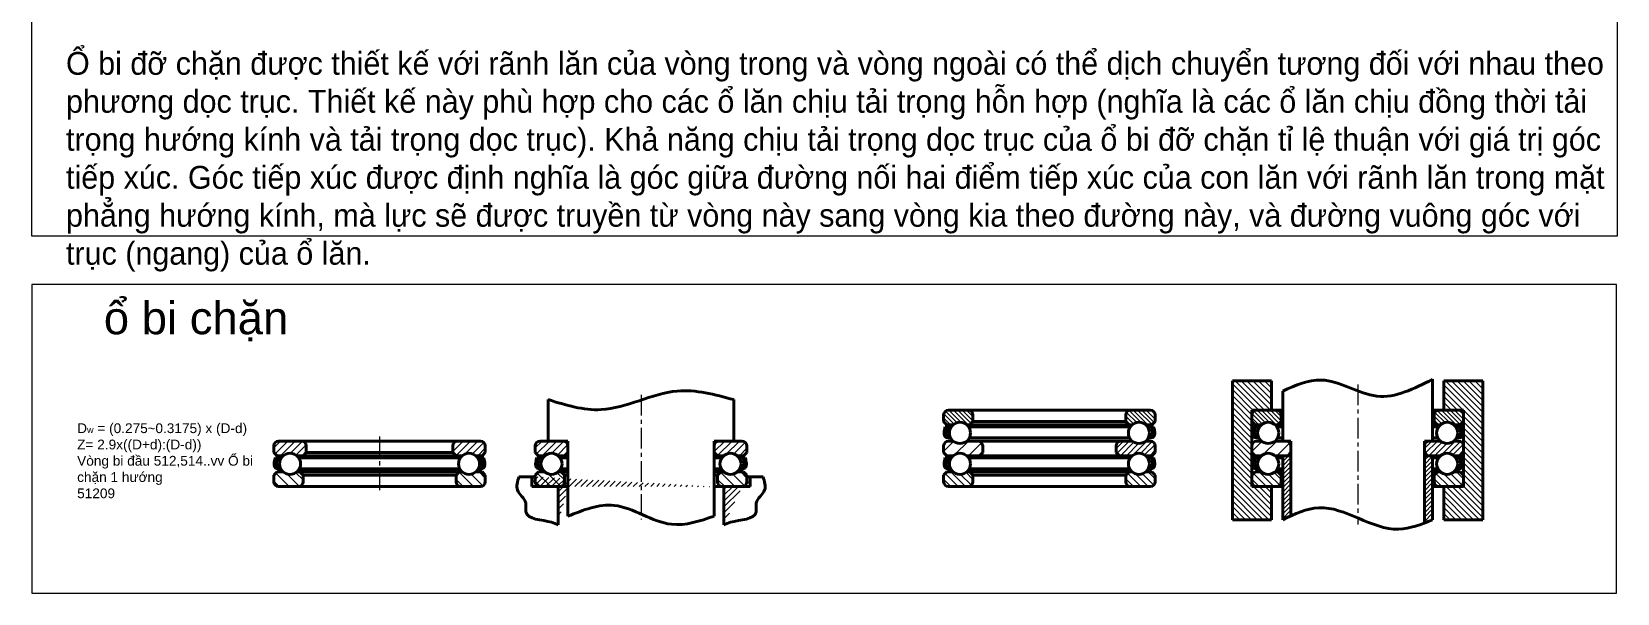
# Model space of a CAD drawing. Header units: millimetres. Extents: x -11382 to 23553, y -372 to 10786.
# Drawn here: x 5934.9 to 6422.1, y 3942.4 to 4114.9 of the extents above; entities that cross this region are included whole.
import ezdxf

# ---------------------------------------------------------------- set-up
doc = ezdxf.new("R2010")
doc.units = ezdxf.units.MM
doc.header["$LTSCALE"] = 0.2
doc.linetypes.add('CENTER', pattern=[50.8, 31.75, -6.35, 6.35, -6.35])
for name, color, linetype, lineweight in [('đường bao thấy', 7, 'Continuous', 40), ('đường mặt cắt', 160, 'Continuous', 15), ('đường nét tâm', 137, 'CENTER', 15)]:
    doc.layers.add(name, color=color, linetype=linetype, lineweight=lineweight)
doc.styles.add('nhat3', font='arial.ttf', dxfattribs={"height": 3})
doc.styles.add('nhat3.5', font='arial.ttf', dxfattribs={"height": 3.5})
pattern_1 = [(135, (91.2441, -1146.0187), (-0.89802561, -0.89802561), [])]
pattern_2 = [(45, (91.2441, -1146.0187), (-0.67351921, 0.67351921), [])]

msp = doc.modelspace()

# ---------------------------------------------------------------- hatches: boundary and pattern name
at = {"layer": 'đường mặt cắt', "ltscale": 0.5}
h = msp.add_hatch(dxfattribs=at)
h.set_pattern_fill('ANSI31', color=3, scale=0.4, angle=90, style=0)
h.set_pattern_definition(pattern_1)
h.paths.add_polyline_path([(6309.876, 3998.671), (6315.876, 3998.671), (6315.876, 4007.701), (6303.876, 4007.701), (6303.876, 3965.003), (6315.876, 3965.003), (6315.876, 3975.171), (6309.876, 3975.171)])
h = msp.add_hatch(dxfattribs=at)
h.set_pattern_fill('ANSI31', color=3, scale=0.4, angle=90, style=0)
h.set_pattern_definition(pattern_1)
h.paths.add_polyline_path([(6374.876, 3975.171), (6368.876, 3975.171), (6368.876, 3965.003), (6380.876, 3965.003), (6380.876, 4007.701), (6368.876, 4007.701), (6368.876, 3998.671), (6374.876, 3998.671)])
at = {"layer": 'đường mặt cắt'}
h = msp.add_hatch(dxfattribs=at)
h.set_pattern_fill('ANSI31', color=256, scale=0.3, angle=90, style=0)
h.set_pattern_definition([(135, (-3.4766, -1146.0187), (-0.67351921, -0.67351921), [])])
h.paths.add_polyline_path([(6218.078, 3994.171), (6216.155, 3994.171), (6215.155, 3995.171), (6215.155, 3997.171, -0.4142136), (6216.655, 3998.671), (6222.655, 3998.671, -0.4142136), (6224.155, 3997.171), (6224.155, 3995.171), (6223.155, 3994.171), (6222.231, 3994.171, 0.3611576)])
h.paths.add_polyline_path([(6273.078, 3994.171), (6272.155, 3994.171), (6271.155, 3995.171), (6271.155, 3997.171, -0.4142136), (6272.655, 3998.671), (6278.655, 3998.671, -0.4142136), (6280.155, 3997.171), (6280.155, 3995.171), (6279.155, 3994.171), (6277.231, 3994.171, 0.3611576)])
h = msp.add_hatch(dxfattribs=at)
h.set_pattern_fill('ANSI31', color=256, scale=0.3, angle=90, style=0)
h.set_pattern_definition([(135, (91.2441, -1146.0187), (-0.67351921, -0.67351921), [])])
h.paths.add_polyline_path([(6312.799, 3994.171), (6310.876, 3994.171), (6309.876, 3995.171), (6309.876, 3997.171, -0.4142136), (6311.376, 3998.671), (6317.376, 3998.671, -0.4142136), (6318.876, 3997.171), (6318.876, 3995.171), (6317.876, 3994.171), (6316.952, 3994.171, 0.3611576)])
h.paths.add_polyline_path([(6367.799, 3994.171), (6366.876, 3994.171), (6365.876, 3995.171), (6365.876, 3997.171, -0.4142136), (6367.376, 3998.671), (6373.376, 3998.671, -0.4142136), (6374.876, 3997.171), (6374.876, 3995.171), (6373.876, 3994.171), (6371.952, 3994.171, 0.3611576)])
h = msp.add_hatch(dxfattribs=at)
h.set_pattern_fill('ANSI31', color=256, scale=0.5, style=0)
h.set_pattern_definition([(45, (2055.5777, -898.3901), (-1.122532, 1.122532), [])])
h.paths.add_polyline_path([(6016.402, 3984.671), (6018.325, 3984.671), (6019.325, 3985.671), (6019.325, 3987.671, 0.4142136), (6017.825, 3989.171), (6010.825, 3989.171, 0.4142136), (6009.325, 3987.671), (6009.325, 3985.671), (6010.325, 3984.671), (6012.248, 3984.671, -0.3611576)])
h.paths.add_polyline_path([(6071.402, 3984.671), (6073.325, 3984.671), (6074.325, 3985.671), (6074.325, 3987.671, 0.4142136), (6072.825, 3989.171), (6065.825, 3989.171, 0.4142136), (6064.325, 3987.671), (6064.325, 3985.671), (6065.325, 3984.671), (6067.248, 3984.671, -0.3611576)])
h = msp.add_hatch(dxfattribs=at)
h.set_pattern_fill('ANSI31', color=256, scale=0.5, style=0)
h.set_pattern_definition([(45, (2135.9146, -898.3901), (-1.122532, 1.122532), [])])
h.paths.add_polyline_path([(6096.739, 3984.671), (6098.662, 3984.671), (6099.662, 3985.671), (6099.662, 3987.671, 0.4142136), (6098.162, 3989.171), (6091.162, 3989.171, 0.4142136), (6089.662, 3987.671), (6089.662, 3985.671), (6090.662, 3984.671), (6092.585, 3984.671, -0.3611576)])
h.paths.add_polyline_path([(6151.739, 3984.671), (6153.662, 3984.671), (6154.662, 3985.671), (6154.662, 3987.671, 0.4142136), (6153.162, 3989.171), (6146.162, 3989.171, 0.4142136), (6144.662, 3987.671), (6144.662, 3985.671), (6145.662, 3984.671), (6147.585, 3984.671, -0.3611576)])
at = {"layer": 'đường mặt cắt', "ltscale": 0.5}
h = msp.add_hatch(dxfattribs=at)
h.set_pattern_fill('ANSI31', color=256, style=0)
h.set_pattern_definition([(45, (-3.4766, -1146.0187), (-2.245064, 2.245064), [])])
h.paths.add_polyline_path([(6218.078, 3989.171), (6216.655, 3989.171, 0.4142136), (6215.155, 3987.671), (6215.155, 3985.671), (6216.155, 3984.671), (6218.078, 3984.671, -0.3611576), (6222.231, 3984.671), (6226.155, 3984.671), (6227.155, 3985.671), (6227.155, 3987.671, 0.4142136), (6225.655, 3989.171), (6224.655, 3989.171), (6222.231, 3989.171, -0.3611576)])
h = msp.add_hatch(dxfattribs=at)
h.set_pattern_fill('ANSI31', color=256, scale=0.4, style=0)
h.set_pattern_definition([(45, (-3.4766, -1146.0187), (-0.89802561, 0.89802561), [])])
h.paths.add_polyline_path([(6269.655, 3989.171, 0.4142136), (6268.155, 3987.671), (6268.155, 3985.671), (6269.155, 3984.671), (6270.655, 3984.671), (6273.078, 3984.671, -0.3611576), (6277.231, 3984.671), (6279.155, 3984.671), (6280.155, 3985.671), (6280.155, 3987.671, 0.4142136), (6278.655, 3989.171), (6277.231, 3989.171, -0.3611576), (6273.078, 3989.171)])
h = msp.add_hatch(dxfattribs=at)
h.set_pattern_fill('ANSI31', color=256, style=0)
h.set_pattern_definition([(45, (91.244, -1146.0187), (-2.245064, 2.245064), [])])
h.paths.add_polyline_path([(6312.799, 3989.171), (6311.376, 3989.171, 0.4142136), (6309.876, 3987.671), (6309.876, 3985.671), (6310.876, 3984.671), (6312.799, 3984.671, -0.3611576), (6316.952, 3984.671), (6320.876, 3984.671), (6321.876, 3985.671), (6321.876, 3987.671, 0.4142136), (6320.376, 3989.171), (6319.376, 3989.171), (6316.952, 3989.171, -0.3611576)])
h = msp.add_hatch(dxfattribs=at)
h.set_pattern_fill('ANSI31', color=256, scale=0.4, style=0)
h.set_pattern_definition([(45, (91.2441, -1146.0187), (-0.89802561, 0.89802561), [])])
h.paths.add_polyline_path([(6364.376, 3989.171, 0.4142136), (6362.876, 3987.671), (6362.876, 3985.671), (6363.876, 3984.671), (6365.376, 3984.671), (6367.799, 3984.671, -0.3611576), (6371.952, 3984.671), (6373.876, 3984.671), (6374.876, 3985.671), (6374.876, 3987.671, 0.4142136), (6373.376, 3989.171), (6371.952, 3989.171, -0.3611576), (6367.799, 3989.171)])
h = msp.add_hatch(dxfattribs=at)
h.set_pattern_fill('ANSI31', color=2, scale=0.3, style=0)
h.set_pattern_definition(pattern_2)
edge = h.paths.add_edge_path()
edge.add_line((6321.876, 3984.671), (6319.376, 3984.671))
edge.add_line((6319.376, 3984.671), (6319.376, 3965.003))
edge.add_spline(control_points=[(6319.376, 3965.003), (6320.209, 3965.401), (6321.042, 3965.799), (6321.876, 3966.178)], knot_values=[0, 0, 0, 0, 2.6427988, 2.6427988, 2.6427988, 2.6427988], degree=3, periodic=0)
edge.add_line((6321.876, 3966.178), (6321.876, 3984.671))
h = msp.add_hatch(dxfattribs=at)
h.set_pattern_fill('ANSI31', color=2, scale=0.3, style=0)
h.set_pattern_definition(pattern_2)
edge = h.paths.add_edge_path()
edge.add_line((6365.376, 3984.671), (6362.876, 3984.671))
edge.add_line((6362.876, 3984.671), (6362.876, 3963.998))
edge.add_spline(control_points=[(6362.876, 3963.998), (6363.709, 3964.321), (6364.542, 3964.662), (6365.376, 3965.003)], knot_values=[45.2726535, 45.2726535, 45.2726535, 45.2726535, 47.8723358, 47.8723358, 47.8723358, 47.8723358], degree=3, periodic=0)
edge.add_line((6365.376, 3965.003), (6365.376, 3984.671))
at = {"layer": 'đường mặt cắt'}
h = msp.add_hatch(dxfattribs=at)
h.set_pattern_fill('ANSI31', color=256, scale=0.7, angle=90, style=0)
h.set_pattern_definition([(135, (2055.5777, -898.39), (-1.5715448, -1.5715448), [])])
h.paths.add_polyline_path([(6012.248, 3979.671), (6010.325, 3979.671), (6009.325, 3978.671), (6009.325, 3976.671, 0.4142136), (6010.825, 3975.171), (6016.825, 3975.171, 0.4142136), (6018.325, 3976.671), (6018.325, 3978.671), (6017.325, 3979.671), (6016.402, 3979.671, -0.3611576)])
h.paths.add_polyline_path([(6067.248, 3979.671), (6066.325, 3979.671), (6065.325, 3978.671), (6065.325, 3976.671, 0.4142136), (6066.825, 3975.171), (6072.825, 3975.171, 0.4142136), (6074.325, 3976.671), (6074.325, 3978.671), (6073.325, 3979.671), (6071.402, 3979.671, -0.3611576)])
at = {"layer": 'đường mặt cắt', "ltscale": 0.5}
h = msp.add_hatch(dxfattribs=at)
h.set_pattern_fill('ANSI31', color=256, scale=0.4, style=0)
h.set_pattern_definition([(45, (-1e-11, -1146.0187), (-0.89802561, 0.89802561), [])])
edge = h.paths.add_edge_path()
edge.add_line((6089.662, 3978.171), (6084.662, 3978.171))
edge.add_line((6088.662, 3978.171), (6088.662, 3975.171))
edge.add_line((6096.662, 3975.171), (6096.662, 3963.444))
edge.add_line((6099.662, 3975.171), (6088.662, 3975.171))
edge.add_line((6147.662, 3975.171), (6147.662, 3963.444))
edge.add_line((6154.662, 3978.171), (6159.662, 3978.171))
edge.add_line((6155.662, 3978.171), (6155.662, 3975.171))
edge.add_line((6144.662, 3975.171), (6155.662, 3975.171))
at = {"layer": 'đường mặt cắt'}
h = msp.add_hatch(dxfattribs=at)
h.set_pattern_fill('ANSI31', color=256, scale=0.7, angle=90, style=0)
h.set_pattern_definition([(135, (2135.9146, -898.39), (-1.5715448, -1.5715448), [])])
h.paths.add_polyline_path([(6092.585, 3979.671), (6090.662, 3979.671), (6089.662, 3978.671), (6089.662, 3976.671, 0.4142136), (6091.162, 3975.171), (6097.162, 3975.171, 0.4142136), (6098.662, 3976.671), (6098.662, 3978.671), (6097.662, 3979.671), (6096.739, 3979.671, -0.3611576)])
h.paths.add_polyline_path([(6147.585, 3979.671), (6146.662, 3979.671), (6145.662, 3978.671), (6145.662, 3976.671, 0.4142136), (6147.162, 3975.171), (6153.162, 3975.171, 0.4142136), (6154.662, 3976.671), (6154.662, 3978.671), (6153.662, 3979.671), (6151.739, 3979.671, -0.3611576)])
h = msp.add_hatch(dxfattribs=at)
h.set_pattern_fill('ANSI31', color=256, scale=0.5, angle=90, style=0)
h.set_pattern_definition([(135, (-3.4766, -1146.0187), (-1.122532, -1.122532), [])])
h.paths.add_polyline_path([(6218.078, 3979.671), (6216.155, 3979.671), (6215.155, 3978.671), (6215.155, 3976.671, 0.4142136), (6216.655, 3975.171), (6222.655, 3975.171, 0.4142136), (6224.155, 3976.671), (6224.155, 3978.671), (6223.155, 3979.671), (6222.231, 3979.671, -0.3611576)])
h.paths.add_polyline_path([(6273.078, 3979.671), (6272.155, 3979.671), (6271.155, 3978.671), (6271.155, 3976.671, 0.4142136), (6272.655, 3975.171), (6278.655, 3975.171, 0.4142136), (6280.155, 3976.671), (6280.155, 3978.671), (6279.155, 3979.671), (6277.231, 3979.671, -0.3611576)])
h = msp.add_hatch(dxfattribs=at)
h.set_pattern_fill('ANSI31', color=256, scale=0.5, angle=90, style=0)
h.set_pattern_definition([(135, (91.2441, -1146.0187), (-1.122532, -1.122532), [])])
h.paths.add_polyline_path([(6312.799, 3979.671), (6310.876, 3979.671), (6309.876, 3978.671), (6309.876, 3976.671, 0.4142136), (6311.376, 3975.171), (6317.376, 3975.171, 0.4142136), (6318.876, 3976.671), (6318.876, 3978.671), (6317.876, 3979.671), (6316.952, 3979.671, -0.3611576)])
h.paths.add_polyline_path([(6367.799, 3979.671), (6366.876, 3979.671), (6365.876, 3978.671), (6365.876, 3976.671, 0.4142136), (6367.376, 3975.171), (6373.376, 3975.171, 0.4142136), (6374.876, 3976.671), (6374.876, 3978.671), (6373.876, 3979.671), (6371.952, 3979.671, -0.3611576)])

# ---------------------------------------------------------------- linework, layer by layer
at = {"layer": 'đường bao thấy', "ltscale": 0.5}
for p, q in [((6303.876, 4007.701), (6303.876, 3965.003)), ((6303.876, 4007.701), (6315.876, 4007.701)), ((6308.876, 4007.701), (6315.876, 4007.701)), ((6315.876, 4007.701), (6315.876, 3998.671)), ((6365.376, 4008.146), (6365.376, 3989.171)), ((6368.876, 4007.701), (6368.876, 3998.671)), ((6380.876, 4007.701), (6368.876, 4007.701)), ((6380.876, 4007.701), (6380.876, 3965.003)), ((6319.376, 4004.51), (6319.376, 3989.171)), ((6222.655, 3998.671), (6216.655, 3998.671)), ((6315.876, 3998.671), (6309.876, 3998.671)), ((6309.876, 3998.671), (6309.876, 3975.171)), ((6368.876, 3998.671), (6374.876, 3998.671)), ((6374.876, 3998.671), (6374.876, 3975.171)), ((6224.655, 3989.171), (6269.655, 3989.171)), ((6270.655, 3989.171), (6268.155, 3989.171)), ((6319.376, 3989.171), (6321.876, 3989.171)), ((6321.876, 3989.171), (6321.876, 3966.178)), ((6362.876, 3989.171), (6362.876, 3965.003)), ((6362.876, 3989.171), (6362.876, 3963.998)), ((6365.376, 3989.171), (6362.876, 3989.171)), ((6224.655, 3984.671), (6269.155, 3984.671)), ((6270.655, 3984.671), (6268.155, 3984.671)), ((6319.376, 3984.671), (6321.876, 3984.671)), ((6319.376, 3984.671), (6319.376, 3965.003)), ((6365.376, 3984.671), (6362.876, 3984.671)), ((6365.376, 3984.671), (6365.376, 3965.003)), ((6216.655, 3975.171), (6222.655, 3975.171)), ((6309.876, 3975.171), (6315.876, 3975.171)), ((6315.876, 3975.171), (6315.876, 3965.003)), ((6368.876, 3975.171), (6368.876, 3965.003)), ((6374.876, 3975.171), (6368.876, 3975.171)), ((6315.876, 3965.003), (6303.876, 3965.003)), ((6368.876, 3965.003), (6380.876, 3965.003))]:
    msp.add_line(p, q, dxfattribs=at)
at = {"layer": 'đường bao thấy'}
for p, q in [((6093.662, 3989.171), (6093.662, 4001.888)), ((6150.662, 3989.171), (6150.662, 4001.888)), ((6215.155, 3995.171), (6215.155, 3997.171)), ((6215.155, 3995.171), (6216.155, 3994.171)), ((6222.655, 3998.671), (6278.655, 3998.671)), ((6223.155, 3994.171), (6224.155, 3995.171)), ((6224.155, 3995.171), (6224.155, 3997.171)), ((6224.155, 3995.171), (6271.155, 3995.171)), ((6271.155, 3995.171), (6270.655, 3995.171)), ((6271.155, 3995.171), (6271.155, 3997.171)), ((6272.155, 3994.171), (6271.155, 3995.171)), ((6280.155, 3995.171), (6279.155, 3994.171)), ((6280.155, 3995.171), (6280.155, 3997.171)), ((6309.876, 3995.171), (6309.876, 3997.171)), ((6309.876, 3995.171), (6310.876, 3994.171)), ((6319.376, 3998.671), (6311.376, 3998.671)), ((6317.876, 3994.171), (6318.876, 3995.171)), ((6318.876, 3995.171), (6318.876, 3997.171)), ((6318.876, 3995.171), (6319.376, 3995.171)), ((6365.376, 3998.671), (6373.376, 3998.671)), ((6365.876, 3995.171), (6365.376, 3995.171)), ((6365.876, 3995.171), (6365.876, 3997.171)), ((6366.876, 3994.171), (6365.876, 3995.171)), ((6374.876, 3995.171), (6373.876, 3994.171)), ((6374.876, 3995.171), (6374.876, 3997.171)), ((6215.652, 3993.539), (6217.495, 3993.539)), ((6218.078, 3994.171), (6216.155, 3994.171)), ((6222.231, 3994.171), (6272.155, 3994.171)), ((6222.815, 3993.539), (6272.495, 3993.539)), ((6273.078, 3994.171), (6270.655, 3994.171)), ((6272.495, 3993.539), (6270.655, 3993.539)), ((6277.231, 3994.171), (6279.155, 3994.171)), ((6277.815, 3993.539), (6279.658, 3993.539)), ((6310.372, 3993.539), (6312.216, 3993.539)), ((6312.799, 3994.171), (6310.876, 3994.171)), ((6316.952, 3994.171), (6319.376, 3994.171)), ((6317.535, 3993.539), (6319.376, 3993.539)), ((6367.799, 3994.171), (6365.376, 3994.171)), ((6367.216, 3993.539), (6365.376, 3993.539)), ((6371.952, 3994.171), (6373.876, 3994.171)), ((6372.535, 3993.539), (6374.379, 3993.539)), ((6009.325, 3985.671), (6009.325, 3987.671)), ((6010.325, 3984.671), (6009.325, 3985.671)), ((6010.825, 3989.171), (6041.825, 3989.171)), ((6018.325, 3984.671), (6019.325, 3985.671)), ((6019.325, 3987.671), (6019.325, 3985.671)), ((6019.325, 3985.671), (6041.825, 3985.671)), ((6072.825, 3989.171), (6041.825, 3989.171)), ((6064.325, 3985.671), (6041.825, 3985.671)), ((6064.325, 3987.671), (6064.325, 3985.671)), ((6065.325, 3984.671), (6064.325, 3985.671)), ((6073.325, 3984.671), (6074.325, 3985.671)), ((6074.325, 3985.671), (6074.325, 3987.671)), ((6089.662, 3985.671), (6089.662, 3987.671)), ((6090.662, 3984.671), (6089.662, 3985.671)), ((6091.162, 3989.171), (6099.662, 3989.171)), ((6099.662, 3989.171), (6093.662, 3989.171)), ((6098.662, 3984.671), (6099.662, 3985.671)), ((6099.662, 3989.171), (6099.662, 3966.089)), ((6099.662, 3987.671), (6099.662, 3985.671)), ((6153.162, 3989.171), (6144.662, 3989.171)), ((6144.662, 3989.171), (6144.662, 3966.089)), ((6144.662, 3989.171), (6150.662, 3989.171)), ((6144.662, 3987.671), (6144.662, 3985.671)), ((6145.662, 3984.671), (6144.662, 3985.671)), ((6153.662, 3984.671), (6154.662, 3985.671)), ((6154.662, 3985.671), (6154.662, 3987.671)), ((6215.155, 3985.671), (6215.155, 3987.671)), ((6216.155, 3984.671), (6215.155, 3985.671)), ((6216.655, 3989.171), (6218.078, 3989.171)), ((6222.231, 3989.171), (6225.155, 3989.171)), ((6225.655, 3989.171), (6222.231, 3989.171)), ((6223.02, 3990.137), (6272.29, 3990.137)), ((6226.155, 3984.671), (6227.155, 3985.671)), ((6227.155, 3987.671), (6227.155, 3985.671)), ((6268.155, 3987.671), (6268.155, 3985.671)), ((6269.155, 3984.671), (6268.155, 3985.671)), ((6269.655, 3989.171), (6273.078, 3989.171)), ((6273.078, 3989.171), (6270.155, 3989.171)), ((6270.155, 3989.171), (6273.078, 3989.171)), ((6272.29, 3990.137), (6270.655, 3990.137)), ((6278.655, 3989.171), (6277.231, 3989.171)), ((6279.155, 3984.671), (6280.155, 3985.671)), ((6280.155, 3985.671), (6280.155, 3987.671)), ((6309.876, 3985.671), (6309.876, 3987.671)), ((6310.876, 3984.671), (6309.876, 3985.671)), ((6311.376, 3989.171), (6312.799, 3989.171)), ((6320.376, 3989.171), (6316.952, 3989.171)), ((6316.952, 3989.171), (6319.876, 3989.171)), ((6317.74, 3990.137), (6319.376, 3990.137)), ((6320.876, 3984.671), (6321.876, 3985.671)), ((6321.876, 3987.671), (6321.876, 3985.671)), ((6362.876, 3987.671), (6362.876, 3985.671)), ((6363.876, 3984.671), (6362.876, 3985.671)), ((6364.376, 3989.171), (6367.799, 3989.171)), ((6364.876, 3989.171), (6367.799, 3989.171)), ((6367.799, 3989.171), (6364.876, 3989.171)), ((6367.011, 3990.137), (6365.376, 3990.137)), ((6373.376, 3989.171), (6371.952, 3989.171)), ((6373.876, 3984.671), (6374.876, 3985.671)), ((6374.876, 3985.671), (6374.876, 3987.671)), ((6009.822, 3984.039), (6011.665, 3984.039)), ((6010.325, 3984.671), (6012.248, 3984.671)), ((6010.691, 3980.637), (6011.46, 3980.637)), ((6016.402, 3984.671), (6041.825, 3984.671)), ((6016.985, 3984.039), (6041.825, 3984.039)), ((6017.19, 3980.637), (6041.825, 3980.637)), ((6067.248, 3984.671), (6041.825, 3984.671)), ((6066.665, 3984.039), (6041.825, 3984.039)), ((6066.46, 3980.637), (6041.825, 3980.637)), ((6073.325, 3984.671), (6071.402, 3984.671)), ((6073.828, 3984.039), (6071.985, 3984.039)), ((6072.96, 3980.637), (6072.19, 3980.637)), ((6090.159, 3984.039), (6092.002, 3984.039)), ((6090.662, 3984.671), (6092.585, 3984.671)), ((6091.027, 3980.637), (6091.797, 3980.637)), ((6096.739, 3984.671), (6099.662, 3984.671)), ((6097.322, 3984.039), (6099.662, 3984.039)), ((6097.527, 3980.637), (6099.662, 3980.637)), ((6147.585, 3984.671), (6144.662, 3984.671)), ((6147.002, 3984.039), (6144.662, 3984.039)), ((6146.797, 3980.637), (6144.662, 3980.637)), ((6153.662, 3984.671), (6151.739, 3984.671)), ((6154.165, 3984.039), (6152.322, 3984.039)), ((6153.296, 3980.637), (6152.527, 3980.637)), ((6215.652, 3984.039), (6217.495, 3984.039)), ((6216.155, 3984.671), (6218.078, 3984.671)), ((6216.52, 3980.637), (6217.29, 3980.637)), ((6222.231, 3984.671), (6226.155, 3984.671)), ((6222.815, 3984.039), (6272.495, 3984.039)), ((6223.02, 3980.637), (6272.29, 3980.637)), ((6273.078, 3984.671), (6269.155, 3984.671)), ((6272.495, 3984.039), (6270.655, 3984.039)), ((6272.29, 3980.637), (6270.655, 3980.637)), ((6279.155, 3984.671), (6277.231, 3984.671)), ((6279.658, 3984.039), (6277.815, 3984.039)), ((6278.789, 3980.637), (6278.02, 3980.637)), ((6310.372, 3984.039), (6312.216, 3984.039)), ((6310.876, 3984.671), (6312.799, 3984.671)), ((6311.241, 3980.637), (6312.011, 3980.637)), ((6316.952, 3984.671), (6320.876, 3984.671)), ((6317.535, 3984.039), (6319.376, 3984.039)), ((6317.74, 3980.637), (6319.376, 3980.637)), ((6367.799, 3984.671), (6363.876, 3984.671)), ((6367.216, 3984.039), (6365.376, 3984.039)), ((6367.011, 3980.637), (6365.376, 3980.637)), ((6373.876, 3984.671), (6371.952, 3984.671)), ((6374.379, 3984.039), (6372.535, 3984.039)), ((6373.51, 3980.637), (6372.74, 3980.637)), ((6009.325, 3978.671), (6010.325, 3979.671)), ((6009.325, 3978.671), (6009.325, 3976.671)), ((6012.248, 3979.671), (6010.325, 3979.671)), ((6041.825, 3979.671), (6016.402, 3979.671)), ((6017.325, 3979.671), (6018.325, 3978.671)), ((6018.325, 3978.671), (6018.325, 3976.671)), ((6018.325, 3978.671), (6041.825, 3978.671)), ((6041.825, 3979.671), (6067.248, 3979.671)), ((6065.325, 3978.671), (6041.825, 3978.671)), ((6066.325, 3979.671), (6065.325, 3978.671)), ((6065.325, 3978.671), (6065.325, 3976.671)), ((6071.402, 3979.671), (6073.325, 3979.671)), ((6074.325, 3978.671), (6073.325, 3979.671)), ((6074.325, 3978.671), (6074.325, 3976.671)), ((6089.662, 3978.171), (6084.662, 3978.171)), ((6088.662, 3978.171), (6088.662, 3975.171)), ((6089.662, 3978.671), (6090.662, 3979.671)), ((6089.662, 3978.671), (6089.662, 3976.671)), ((6092.585, 3979.671), (6090.662, 3979.671)), ((6099.662, 3979.671), (6096.739, 3979.671)), ((6097.662, 3979.671), (6098.662, 3978.671)), ((6098.662, 3978.671), (6098.662, 3976.671)), ((6098.662, 3978.671), (6099.662, 3978.671)), ((6144.662, 3979.671), (6147.585, 3979.671)), ((6145.662, 3978.671), (6144.662, 3978.671)), ((6146.662, 3979.671), (6145.662, 3978.671)), ((6145.662, 3978.671), (6145.662, 3976.671)), ((6151.739, 3979.671), (6153.662, 3979.671)), ((6154.662, 3978.671), (6153.662, 3979.671)), ((6154.662, 3978.671), (6154.662, 3976.671)), ((6154.662, 3978.171), (6159.662, 3978.171)), ((6155.662, 3978.171), (6155.662, 3975.171)), ((6215.155, 3978.671), (6216.155, 3979.671)), ((6215.155, 3978.671), (6215.155, 3976.671)), ((6218.078, 3979.671), (6216.155, 3979.671)), ((6272.155, 3979.671), (6222.231, 3979.671)), ((6223.155, 3979.671), (6224.155, 3978.671)), ((6224.155, 3978.671), (6224.155, 3976.671)), ((6224.155, 3978.671), (6271.155, 3978.671)), ((6270.655, 3979.671), (6273.078, 3979.671)), ((6271.155, 3978.671), (6270.655, 3978.671)), ((6272.155, 3979.671), (6271.155, 3978.671)), ((6271.155, 3978.671), (6271.155, 3976.671)), ((6277.231, 3979.671), (6279.155, 3979.671)), ((6280.155, 3978.671), (6279.155, 3979.671)), ((6280.155, 3978.671), (6280.155, 3976.671)), ((6309.876, 3978.671), (6310.876, 3979.671)), ((6309.876, 3978.671), (6309.876, 3976.671)), ((6312.799, 3979.671), (6310.876, 3979.671)), ((6319.376, 3979.671), (6316.952, 3979.671)), ((6317.876, 3979.671), (6318.876, 3978.671)), ((6318.876, 3978.671), (6318.876, 3976.671)), ((6318.876, 3978.671), (6319.376, 3978.671)), ((6365.376, 3979.671), (6367.799, 3979.671)), ((6365.876, 3978.671), (6365.376, 3978.671)), ((6366.876, 3979.671), (6365.876, 3978.671)), ((6365.876, 3978.671), (6365.876, 3976.671)), ((6371.952, 3979.671), (6373.876, 3979.671)), ((6374.876, 3978.671), (6373.876, 3979.671)), ((6374.876, 3978.671), (6374.876, 3976.671)), ((6041.825, 3975.171), (6010.825, 3975.171)), ((6041.825, 3975.171), (6072.825, 3975.171)), ((6099.662, 3975.171), (6088.662, 3975.171)), ((6099.662, 3975.171), (6091.162, 3975.171)), ((6096.662, 3975.171), (6096.662, 3963.444)), ((6144.662, 3975.171), (6153.162, 3975.171)), ((6144.662, 3975.171), (6155.662, 3975.171)), ((6147.662, 3975.171), (6147.662, 3963.444)), ((6222.655, 3975.171), (6278.655, 3975.171)), ((6319.376, 3975.171), (6311.376, 3975.171)), ((6365.376, 3975.171), (6373.376, 3975.171))]:
    msp.add_line(p, q, dxfattribs=at)
for centre in [(6220.155, 3991.671), (6275.155, 3991.671), (6314.876, 3991.671), (6369.876, 3991.671), (6014.325, 3982.171), (6069.325, 3982.171), (6094.662, 3982.171), (6149.662, 3982.171), (6220.155, 3982.171), (6275.155, 3982.171), (6314.876, 3982.171), (6369.876, 3982.171)]:
    msp.add_circle(centre, 3.25, dxfattribs=at)
for centre, start, end in [((6216.655, 3997.171), 90, 180), ((6222.655, 3997.171), 0, 90), ((6272.655, 3997.171), 90, 180), ((6278.655, 3997.171), 0, 90), ((6311.376, 3997.171), 90, 180), ((6317.376, 3997.171), 0, 90), ((6367.376, 3997.171), 90, 180), ((6373.376, 3997.171), 0, 90), ((6010.825, 3987.671), 90, 180), ((6017.825, 3987.671), 0, 90), ((6065.825, 3987.671), 90, 180), ((6072.825, 3987.671), 0, 90), ((6091.162, 3987.671), 90, 180), ((6098.162, 3987.671), 0, 90), ((6146.162, 3987.671), 90, 180), ((6153.162, 3987.671), 0, 90), ((6216.655, 3987.671), 90, 180), ((6225.655, 3987.671), 0, 90), ((6269.655, 3987.671), 90, 180), ((6278.655, 3987.671), 0, 90), ((6311.376, 3987.671), 90, 180), ((6320.376, 3987.671), 0, 90), ((6364.376, 3987.671), 90, 180), ((6373.376, 3987.671), 0, 90), ((6010.825, 3976.671), 180, 270), ((6016.825, 3976.671), 270, 360), ((6066.825, 3976.671), 180, 270), ((6072.825, 3976.671), 270, 0), ((6091.162, 3976.671), 180, 270), ((6097.162, 3976.671), 270, 360), ((6147.162, 3976.671), 180, 270), ((6153.162, 3976.671), 270, 0), ((6216.655, 3976.671), 180, 270), ((6222.655, 3976.671), 270, 360), ((6272.655, 3976.671), 180, 270), ((6278.655, 3976.671), 270, 0), ((6311.376, 3976.671), 180, 270), ((6317.376, 3976.671), 270, 360), ((6367.376, 3976.671), 180, 270), ((6373.376, 3976.671), 270, 0)]:
    msp.add_arc(centre, 1.5, start, end, dxfattribs=at)
for points in [[(6093.662, 4001.888), (6109.87, 3998.816), (6133.299, 4004.521), (6150.662, 4001.888)], [(6084.662, 3978.171), (6084.183, 3974.127), (6086.742, 3970.109), (6086.788, 3967.416), (6094.649, 3964.22), (6096.662, 3963.444)], [(6159.662, 3978.171), (6160.141, 3974.127), (6157.582, 3970.109), (6157.536, 3967.416), (6149.675, 3964.22), (6147.662, 3963.444)], [(6099.662, 3966.089), (6113.923, 3969.377), (6131.543, 3963.593), (6144.662, 3966.089)]]:
    msp.add_spline(points, degree=3, dxfattribs=at)
at = {"layer": 'đường bao thấy', "ltscale": 0.5}
for points in [[(6319.376, 4004.51), (6331.162, 4007.919), (6348.308, 4002.968), (6365.376, 4008.146)], [(6319.376, 3965.003), (6330.44, 3968.681), (6354.926, 3962.077), (6365.376, 3965.003)]]:
    msp.add_spline(points, degree=3, dxfattribs=at)
at = {"layer": 'đường bao thấy'}
for points, knots in [([(6217.27, 3990.174), (6217.066, 3990.149), (6216.961, 3990.14), (6216.688, 3990.127), (6216.516, 3990.127), (6216.202, 3990.183), (6216.071, 3990.219), (6215.849, 3990.333), (6215.759, 3990.393), (6215.573, 3990.567), (6215.494, 3990.682), (6215.383, 3990.902), (6215.348, 3991.01), (6215.278, 3991.312), (6215.27, 3991.497), (6215.279, 3991.849), (6215.297, 3992.017), (6215.363, 3992.47), (6215.421, 3992.73), (6215.539, 3993.173), (6215.597, 3993.361), (6215.652, 3993.539)], [0.1171909, 0.1171909, 0.1171909, 0.1171909, 0.3552625, 0.3552625, 0.710525, 0.710525, 0.9360715, 0.9360715, 1.0834159, 1.0834159, 1.2741312, 1.2741312, 1.4648465, 1.4648465, 1.8302244, 1.8302244, 2.1956023, 2.1956023, 2.8912113, 2.8912113, 3.4849902, 3.4849902, 3.4849902, 3.4849902]), ([(6217.011, 3990.848), (6216.655, 3990.817), (6215.901, 3990.814), (6215.99, 3992.338), (6216.259, 3993.111), (6216.409, 3993.539)], [0.1901598, 0.1901598, 0.1901598, 0.1901598, 1.0932867, 2.260161, 3.7060294, 3.7060294, 3.7060294, 3.7060294]), ([(6278.039, 3990.174), (6278.244, 3990.149), (6278.349, 3990.14), (6278.622, 3990.127), (6278.794, 3990.127), (6279.107, 3990.183), (6279.238, 3990.219), (6279.461, 3990.333), (6279.55, 3990.393), (6279.736, 3990.567), (6279.816, 3990.682), (6279.927, 3990.902), (6279.962, 3991.01), (6280.032, 3991.312), (6280.04, 3991.497), (6280.031, 3991.849), (6280.013, 3992.017), (6279.947, 3992.47), (6279.889, 3992.73), (6279.77, 3993.173), (6279.713, 3993.361), (6279.658, 3993.539)], [0.1171909, 0.1171909, 0.1171909, 0.1171909, 0.3552625, 0.3552625, 0.710525, 0.710525, 0.9360715, 0.9360715, 1.0834159, 1.0834159, 1.2741312, 1.2741312, 1.4648465, 1.4648465, 1.8302244, 1.8302244, 2.1956023, 2.1956023, 2.8912113, 2.8912113, 3.4849902, 3.4849902, 3.4849902, 3.4849902]), ([(6278.299, 3990.848), (6278.654, 3990.817), (6279.408, 3990.814), (6279.32, 3992.338), (6279.05, 3993.111), (6278.901, 3993.539)], [0.1901598, 0.1901598, 0.1901598, 0.1901598, 1.0932867, 2.260161, 3.7060294, 3.7060294, 3.7060294, 3.7060294]), ([(6311.991, 3990.174), (6311.787, 3990.149), (6311.681, 3990.14), (6311.409, 3990.127), (6311.236, 3990.127), (6310.923, 3990.183), (6310.792, 3990.219), (6310.569, 3990.333), (6310.48, 3990.393), (6310.294, 3990.567), (6310.215, 3990.682), (6310.103, 3990.902), (6310.068, 3991.01), (6309.999, 3991.312), (6309.991, 3991.497), (6310, 3991.849), (6310.018, 3992.017), (6310.083, 3992.47), (6310.142, 3992.73), (6310.26, 3993.173), (6310.318, 3993.361), (6310.372, 3993.539)], [0.1171909, 0.1171909, 0.1171909, 0.1171909, 0.3552625, 0.3552625, 0.710525, 0.710525, 0.9360715, 0.9360715, 1.0834159, 1.0834159, 1.2741312, 1.2741312, 1.4648465, 1.4648465, 1.8302244, 1.8302244, 2.1956023, 2.1956023, 2.8912113, 2.8912113, 3.4849902, 3.4849902, 3.4849902, 3.4849902]), ([(6311.732, 3990.848), (6311.376, 3990.817), (6310.622, 3990.814), (6310.71, 3992.338), (6310.98, 3993.111), (6311.129, 3993.539)], [0.1901598, 0.1901598, 0.1901598, 0.1901598, 1.0932867, 2.260161, 3.7060294, 3.7060294, 3.7060294, 3.7060294]), ([(6372.76, 3990.174), (6372.965, 3990.149), (6373.07, 3990.14), (6373.342, 3990.127), (6373.515, 3990.127), (6373.828, 3990.183), (6373.959, 3990.219), (6374.182, 3990.333), (6374.271, 3990.393), (6374.457, 3990.567), (6374.536, 3990.682), (6374.648, 3990.902), (6374.683, 3991.01), (6374.753, 3991.312), (6374.76, 3991.497), (6374.752, 3991.849), (6374.733, 3992.017), (6374.668, 3992.47), (6374.609, 3992.73), (6374.491, 3993.173), (6374.434, 3993.361), (6374.379, 3993.539)], [0.1171909, 0.1171909, 0.1171909, 0.1171909, 0.3552625, 0.3552625, 0.710525, 0.710525, 0.9360715, 0.9360715, 1.0834159, 1.0834159, 1.2741312, 1.2741312, 1.4648465, 1.4648465, 1.8302244, 1.8302244, 2.1956023, 2.1956023, 2.8912113, 2.8912113, 3.4849902, 3.4849902, 3.4849902, 3.4849902]), ([(6373.019, 3990.848), (6373.375, 3990.817), (6374.129, 3990.814), (6374.041, 3992.338), (6373.771, 3993.111), (6373.622, 3993.539)], [0.1901598, 0.1901598, 0.1901598, 0.1901598, 1.0932867, 2.260161, 3.7060294, 3.7060294, 3.7060294, 3.7060294]), ([(6011.44, 3980.674), (6011.236, 3980.649), (6011.131, 3980.64), (6010.858, 3980.627), (6010.686, 3980.627), (6010.373, 3980.683), (6010.242, 3980.719), (6010.019, 3980.833), (6009.93, 3980.893), (6009.744, 3981.067), (6009.664, 3981.182), (6009.553, 3981.402), (6009.518, 3981.51), (6009.448, 3981.812), (6009.44, 3981.997), (6009.449, 3982.349), (6009.467, 3982.517), (6009.533, 3982.97), (6009.591, 3983.23), (6009.709, 3983.673), (6009.767, 3983.861), (6009.822, 3984.039)], [0.1171909, 0.1171909, 0.1171909, 0.1171909, 0.3552625, 0.3552625, 0.710525, 0.710525, 0.9360715, 0.9360715, 1.0834159, 1.0834159, 1.2741312, 1.2741312, 1.4648465, 1.4648465, 1.8302244, 1.8302244, 2.1956023, 2.1956023, 2.8912113, 2.8912113, 3.4849902, 3.4849902, 3.4849902, 3.4849902]), ([(6011.181, 3981.348), (6010.826, 3981.317), (6010.072, 3981.314), (6010.16, 3982.838), (6010.43, 3983.611), (6010.579, 3984.039)], [0.1901598, 0.1901598, 0.1901598, 0.1901598, 1.0932867, 2.260161, 3.7060294, 3.7060294, 3.7060294, 3.7060294]), ([(6072.21, 3980.674), (6072.414, 3980.649), (6072.519, 3980.64), (6072.792, 3980.627), (6072.964, 3980.627), (6073.278, 3980.683), (6073.409, 3980.719), (6073.631, 3980.833), (6073.72, 3980.893), (6073.907, 3981.067), (6073.986, 3981.182), (6074.097, 3981.402), (6074.132, 3981.51), (6074.202, 3981.812), (6074.21, 3981.997), (6074.201, 3982.349), (6074.183, 3982.517), (6074.117, 3982.97), (6074.059, 3983.23), (6073.941, 3983.673), (6073.883, 3983.861), (6073.828, 3984.039)], [0.1171909, 0.1171909, 0.1171909, 0.1171909, 0.3552625, 0.3552625, 0.710525, 0.710525, 0.9360715, 0.9360715, 1.0834159, 1.0834159, 1.2741312, 1.2741312, 1.4648465, 1.4648465, 1.8302244, 1.8302244, 2.1956023, 2.1956023, 2.8912113, 2.8912113, 3.4849902, 3.4849902, 3.4849902, 3.4849902]), ([(6072.469, 3981.348), (6072.825, 3981.317), (6073.579, 3981.314), (6073.49, 3982.838), (6073.221, 3983.611), (6073.071, 3984.039)], [0.1901598, 0.1901598, 0.1901598, 0.1901598, 1.0932867, 2.260161, 3.7060294, 3.7060294, 3.7060294, 3.7060294]), ([(6091.777, 3980.674), (6091.573, 3980.649), (6091.468, 3980.64), (6091.195, 3980.627), (6091.023, 3980.627), (6090.71, 3980.683), (6090.578, 3980.719), (6090.356, 3980.833), (6090.267, 3980.893), (6090.08, 3981.067), (6090.001, 3981.182), (6089.89, 3981.402), (6089.855, 3981.51), (6089.785, 3981.812), (6089.777, 3981.997), (6089.786, 3982.349), (6089.804, 3982.517), (6089.87, 3982.97), (6089.928, 3983.23), (6090.046, 3983.673), (6090.104, 3983.861), (6090.159, 3984.039)], [0.1171909, 0.1171909, 0.1171909, 0.1171909, 0.3552625, 0.3552625, 0.710525, 0.710525, 0.9360715, 0.9360715, 1.0834159, 1.0834159, 1.2741312, 1.2741312, 1.4648465, 1.4648465, 1.8302244, 1.8302244, 2.1956023, 2.1956023, 2.8912113, 2.8912113, 3.4849902, 3.4849902, 3.4849902, 3.4849902]), ([(6091.518, 3981.348), (6091.162, 3981.317), (6090.408, 3981.314), (6090.497, 3982.838), (6090.767, 3983.611), (6090.916, 3984.039)], [0.1901598, 0.1901598, 0.1901598, 0.1901598, 1.0932867, 2.260161, 3.7060294, 3.7060294, 3.7060294, 3.7060294]), ([(6152.547, 3980.674), (6152.751, 3980.649), (6152.856, 3980.64), (6153.129, 3980.627), (6153.301, 3980.627), (6153.614, 3980.683), (6153.746, 3980.719), (6153.968, 3980.833), (6154.057, 3980.893), (6154.244, 3981.067), (6154.323, 3981.182), (6154.434, 3981.402), (6154.469, 3981.51), (6154.539, 3981.812), (6154.547, 3981.997), (6154.538, 3982.349), (6154.52, 3982.517), (6154.454, 3982.97), (6154.396, 3983.23), (6154.278, 3983.673), (6154.22, 3983.861), (6154.165, 3984.039)], [0.1171909, 0.1171909, 0.1171909, 0.1171909, 0.3552625, 0.3552625, 0.710525, 0.710525, 0.9360715, 0.9360715, 1.0834159, 1.0834159, 1.2741312, 1.2741312, 1.4648465, 1.4648465, 1.8302244, 1.8302244, 2.1956023, 2.1956023, 2.8912113, 2.8912113, 3.4849902, 3.4849902, 3.4849902, 3.4849902]), ([(6152.806, 3981.348), (6153.162, 3981.317), (6153.916, 3981.314), (6153.827, 3982.838), (6153.557, 3983.611), (6153.408, 3984.039)], [0.1901598, 0.1901598, 0.1901598, 0.1901598, 1.0932867, 2.260161, 3.7060294, 3.7060294, 3.7060294, 3.7060294]), ([(6217.27, 3980.674), (6217.066, 3980.649), (6216.961, 3980.64), (6216.688, 3980.627), (6216.516, 3980.627), (6216.202, 3980.683), (6216.071, 3980.719), (6215.849, 3980.833), (6215.759, 3980.893), (6215.573, 3981.067), (6215.494, 3981.182), (6215.383, 3981.402), (6215.348, 3981.51), (6215.278, 3981.812), (6215.27, 3981.997), (6215.279, 3982.349), (6215.297, 3982.517), (6215.363, 3982.97), (6215.421, 3983.23), (6215.539, 3983.673), (6215.597, 3983.861), (6215.652, 3984.039)], [0.1171909, 0.1171909, 0.1171909, 0.1171909, 0.3552625, 0.3552625, 0.710525, 0.710525, 0.9360715, 0.9360715, 1.0834159, 1.0834159, 1.2741312, 1.2741312, 1.4648465, 1.4648465, 1.8302244, 1.8302244, 2.1956023, 2.1956023, 2.8912113, 2.8912113, 3.4849902, 3.4849902, 3.4849902, 3.4849902]), ([(6217.011, 3981.348), (6216.655, 3981.317), (6215.901, 3981.314), (6215.99, 3982.838), (6216.259, 3983.611), (6216.409, 3984.039)], [0.1901598, 0.1901598, 0.1901598, 0.1901598, 1.0932867, 2.260161, 3.7060294, 3.7060294, 3.7060294, 3.7060294]), ([(6278.039, 3980.674), (6278.244, 3980.649), (6278.349, 3980.64), (6278.622, 3980.627), (6278.794, 3980.627), (6279.107, 3980.683), (6279.238, 3980.719), (6279.461, 3980.833), (6279.55, 3980.893), (6279.736, 3981.067), (6279.816, 3981.182), (6279.927, 3981.402), (6279.962, 3981.51), (6280.032, 3981.812), (6280.04, 3981.997), (6280.031, 3982.349), (6280.013, 3982.517), (6279.947, 3982.97), (6279.889, 3983.23), (6279.77, 3983.673), (6279.713, 3983.861), (6279.658, 3984.039)], [0.1171909, 0.1171909, 0.1171909, 0.1171909, 0.3552625, 0.3552625, 0.710525, 0.710525, 0.9360715, 0.9360715, 1.0834159, 1.0834159, 1.2741312, 1.2741312, 1.4648465, 1.4648465, 1.8302244, 1.8302244, 2.1956023, 2.1956023, 2.8912113, 2.8912113, 3.4849902, 3.4849902, 3.4849902, 3.4849902]), ([(6278.299, 3981.348), (6278.654, 3981.317), (6279.408, 3981.314), (6279.32, 3982.838), (6279.05, 3983.611), (6278.901, 3984.039)], [0.1901598, 0.1901598, 0.1901598, 0.1901598, 1.0932867, 2.260161, 3.7060294, 3.7060294, 3.7060294, 3.7060294]), ([(6311.991, 3980.674), (6311.787, 3980.649), (6311.681, 3980.64), (6311.409, 3980.627), (6311.236, 3980.627), (6310.923, 3980.683), (6310.792, 3980.719), (6310.569, 3980.833), (6310.48, 3980.893), (6310.294, 3981.067), (6310.215, 3981.182), (6310.103, 3981.402), (6310.068, 3981.51), (6309.999, 3981.812), (6309.991, 3981.997), (6310, 3982.349), (6310.018, 3982.517), (6310.083, 3982.97), (6310.142, 3983.23), (6310.26, 3983.673), (6310.318, 3983.861), (6310.372, 3984.039)], [0.1171909, 0.1171909, 0.1171909, 0.1171909, 0.3552625, 0.3552625, 0.710525, 0.710525, 0.9360715, 0.9360715, 1.0834159, 1.0834159, 1.2741312, 1.2741312, 1.4648465, 1.4648465, 1.8302244, 1.8302244, 2.1956023, 2.1956023, 2.8912113, 2.8912113, 3.4849902, 3.4849902, 3.4849902, 3.4849902]), ([(6311.732, 3981.348), (6311.376, 3981.317), (6310.622, 3981.314), (6310.71, 3982.838), (6310.98, 3983.611), (6311.129, 3984.039)], [0.1901598, 0.1901598, 0.1901598, 0.1901598, 1.0932867, 2.260161, 3.7060294, 3.7060294, 3.7060294, 3.7060294]), ([(6372.76, 3980.674), (6372.965, 3980.649), (6373.07, 3980.64), (6373.342, 3980.627), (6373.515, 3980.627), (6373.828, 3980.683), (6373.959, 3980.719), (6374.182, 3980.833), (6374.271, 3980.893), (6374.457, 3981.067), (6374.536, 3981.182), (6374.648, 3981.402), (6374.683, 3981.51), (6374.753, 3981.812), (6374.76, 3981.997), (6374.752, 3982.349), (6374.733, 3982.517), (6374.668, 3982.97), (6374.609, 3983.23), (6374.491, 3983.673), (6374.434, 3983.861), (6374.379, 3984.039)], [0.1171909, 0.1171909, 0.1171909, 0.1171909, 0.3552625, 0.3552625, 0.710525, 0.710525, 0.9360715, 0.9360715, 1.0834159, 1.0834159, 1.2741312, 1.2741312, 1.4648465, 1.4648465, 1.8302244, 1.8302244, 2.1956023, 2.1956023, 2.8912113, 2.8912113, 3.4849902, 3.4849902, 3.4849902, 3.4849902]), ([(6373.019, 3981.348), (6373.375, 3981.317), (6374.129, 3981.314), (6374.041, 3982.838), (6373.771, 3983.611), (6373.622, 3984.039)], [0.1901598, 0.1901598, 0.1901598, 0.1901598, 1.0932867, 2.260161, 3.7060294, 3.7060294, 3.7060294, 3.7060294])]:
    msp.add_open_spline(points, degree=3, knots=knots, dxfattribs=at)
at = {"layer": 'đường mặt cắt', "ltscale": 0.5}
msp.add_line((6315.876, 3975.171), (6309.876, 3975.171), dxfattribs=at)
for points in [[(5934.944, 4457.512), (6422.144, 4457.512), (6422.144, 4052.156), (5934.944, 4052.156)], [(6421.876, 4037.226), (5934.944, 4037.226), (5934.944, 3942.402), (6421.876, 3942.402)]]:
    msp.add_lwpolyline(points, close=True, dxfattribs=at)
at = {"layer": 'đường nét tâm'}
for p, q in [((6342.376, 4006.507), (6342.376, 3963.502)), ((6122.162, 4003.339), (6122.162, 3965.063)), ((6041.825, 3990.571), (6041.825, 3973.771))]:
    msp.add_line(p, q, dxfattribs=at)

# ---------------------------------------------------------------- texts
at = {"layer": 'đường bao thấy', "ltscale": 0.5, "insert": (5957.104, 4031.977), "char_height": 10, "width": 131.62119, "attachment_point": 1, "style": 'nhat3.5'}
msp.add_mtext('ổ bi chặn', dxfattribs=at)
at = {"layer": 'đường bao thấy', "insert": (5948.906, 3994.611), "char_height": 3, "width": 59.17156, "attachment_point": 1, "style": 'nhat3'}
msp.add_mtext('D{\\H0.6667x;w} = (0.275{\\fAndalus|b0|i0|c0|p18;~}0.3175) x (D-d)\\PZ= 2.9x((D+d):(D-d))\\PVòng bi đầu 512,514..vv Ổ bi chặn 1 hướng\\P51209', dxfattribs=at)
at = {"layer": 'đường mặt cắt', "insert": (5945.486, 4108.689), "char_height": 7, "width": 471.57253, "attachment_point": 1, "style": 'nhat3.5'}
msp.add_mtext('{\\fVni 11 Springtime2|b0|i0|c2|p66;\\C2;OÅ bi ñôõ chaën ñöôïc thieát keá vôùi raõnh laên cuûa voøng trong vaø voøng ngoaøi coù theå dòch chuyeån töông ñoái vôùi nhau theo phöông doïc truïc. Thieát keá naøy phuø hôïp cho caùc oå laên chòu taûi troïng hoãn hôïp (nghóa laø caùc oå laên chòu ñoàng thôøi taûi troïng höôùng kính vaø taûi troïng doïc truïc). Khaû naêng chòu taûi troïng doïc truïc cuûa oå bi ñôõ chaën tæ leä thuaän vôùi giaù trò goùc tieáp xuùc. Goùc tieáp xuùc ñöôïc ñònh nghóa laø goùc giöõa ñöôøng noái hai ñieåm tieáp xuùc cuûa con laên vôùi raõnh laên trong maët phaúng höôùng kính, maø löïc seõ ñöôïc truyeàn töø voøng naøy sang voøng kia theo ñöôøng naøy, vaø ñöôøng vuoâng goùc vôùi truïc (ngang) cuûa oå laên.}', dxfattribs=at)

doc.saveas('drawing.dxf')
